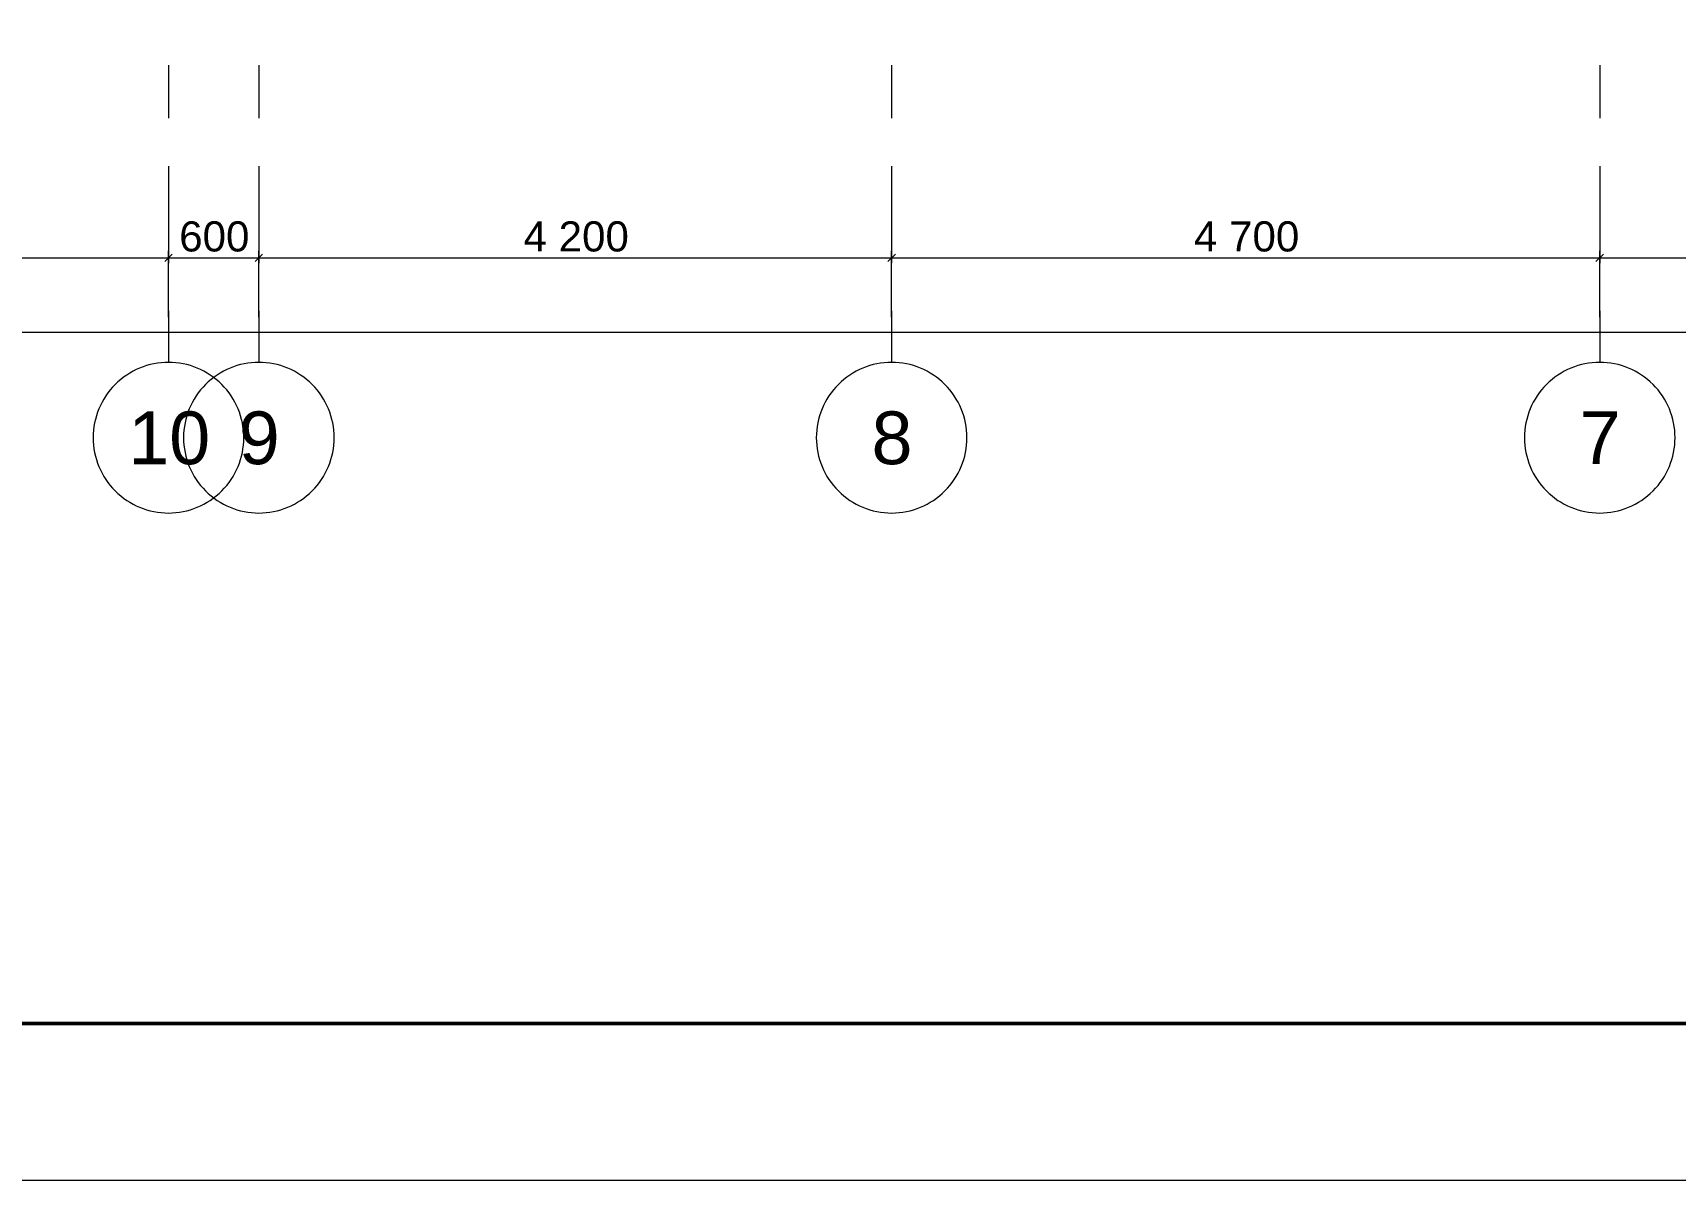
# Model space of a CAD drawing. Header units: millimetres. Extents: x 1499747 to 4230374, y -28481 to 441852.
# Drawn here: x 4034842 to 4045743, y 351399 to 359016 of the extents above; entities that cross this region are included whole.
import ezdxf
from ezdxf.enums import TextEntityAlignment as Align

# ---------------------------------------------------------------- set-up
doc = ezdxf.new("R2010")
doc.units = ezdxf.units.MM
doc.header["$MEASUREMENT"] = 0
doc.layers.add('Чертеж и Рисунок', color=7, linetype='Continuous')
doc.styles.add('РЎР“Р•РќР•Р\xa0Р\x98Р\xa0_РЎРўР\x98Р›Р¬_2', font='')
doc.styles.add('СПДС', font='isocpeur.ttf', dxfattribs={"width": 0.9})
doc.styles.get('РЎР“Р•РќР•Р\xa0Р\x98Р\xa0_РЎРўР\x98Р›Р¬_2').set_extended_font_data('GOST Common', italic=True)

# ---------------------------------------------------------------- blocks, each defined once
blk = doc.blocks.new('*U32')
at = {"lineweight": 0}
blk.add_lwpolyline([(-415, -5), (5, -5), (5, 292), (-415, 292)], close=True, dxfattribs=at)
at = {"color": 0, "linetype": 'Continuous', "lineweight": 50}
blk.add_lwpolyline([(-395, 287), (0, 287), (0, 0), (-395, 0)], close=True, dxfattribs=at)
at = {"style": 'СПДС'}
for tag, p in [('ШИФР_ПРОЕКТА_ЛИСТ2', (-65, 7.5)), ('ЛИСТ_второй', (-5, 5))]:
    blk.add_attdef(tag, text='', height=2.5, dxfattribs=at).set_placement(p, align=Align.MIDDLE_CENTER)

msp = doc.modelspace()

# ---------------------------------------------------------------- linework, layer by layer
at = {"layer": 'Чертеж и Рисунок', "color": 8, "linetype": 'Continuous', "lineweight": 15}
for points in [[(4035741.9451, 358802.04858), (4035741.9451, 358449.24804)], [(4036341.94601, 358802.04858), (4036341.94601, 358449.24804)], [(4040541.95243, 358802.04858), (4040541.95243, 358449.24804)], [(4045241.95961, 358802.04858), (4045241.95961, 358449.24804)], [(4035741.9451, 358131.74756), (4035741.9451, 357828.34709)], [(4036341.94601, 358131.74756), (4036341.94601, 357828.34709)], [(4040541.95243, 358131.74756), (4040541.95243, 357828.34709)], [(4045241.95961, 358131.74756), (4045241.95961, 357828.34709)], [(4035741.9451, 357828.34709), (4035741.9451, 357487.14657)], [(4036341.94601, 357828.34709), (4036341.94601, 357487.14657)], [(4040541.95243, 357828.34709), (4040541.95243, 357487.14657)], [(4045241.95961, 357828.34709), (4045241.95961, 357487.14657)], [(4035741.9451, 357169.64609), (4035741.9451, 356828.34557)], [(4036341.94601, 357169.64609), (4036341.94601, 356828.34557)], [(4040541.95243, 357169.64609), (4040541.95243, 356828.34557)], [(4045241.95961, 357169.64609), (4045241.95961, 356828.34557)]]:
    msp.add_lwpolyline(points, dxfattribs=at)
at = {"layer": 'Чертеж и Рисунок', "color": 7, "linetype": 'Continuous', "lineweight": 5}
for points in [[(4035766.94513, 357547.54666), (4035716.94506, 357497.54659)], [(4035741.9451, 357128.34602), (4035741.9451, 357569.4467)], [(4036366.94605, 357547.54666), (4036316.94597, 357497.54659)], [(4036341.94601, 357128.34602), (4036341.94601, 357569.4467)], [(4040566.95247, 357547.54666), (4040516.95239, 357497.54659)], [(4040541.95243, 357128.34602), (4040541.95243, 357569.4467)], [(4045266.95965, 357547.54666), (4045216.95957, 357497.54659)], [(4045241.95961, 357128.34602), (4045241.95961, 357569.4467)], [(4031041.93792, 357522.54663), (4035741.9451, 357522.54663)], [(4035741.9451, 357522.54663), (4036341.94601, 357522.54663)], [(4036341.94601, 357522.54663), (4040541.95243, 357522.54663)], [(4040541.95243, 357522.54663), (4045241.95961, 357522.54663)], [(4045241.95961, 357522.54663), (4049941.96679, 357522.54663)], [(4021641.89355, 357029.04587), (4073442.00269, 357029.04587)]]:
    msp.add_lwpolyline(points, dxfattribs=at)
at = {"layer": 'Чертеж и Рисунок', "color": 8, "linetype": 'Continuous', "lineweight": 15}
for points in [[(4036241.94586, 356328.3448, 0.4142135624), (4035741.9451, 356828.34557, 0.4142135624), (4035241.94433, 356328.3448, 0.4142135624), (4035741.9451, 355828.34404, 0.4142135624)], [(4036841.94678, 356328.3448, 0.4142135624), (4036341.94601, 356828.34557, 0.4142135624), (4035841.94525, 356328.3448, 0.4142135624), (4036341.94601, 355828.34404, 0.4142135624)], [(4041041.95319, 356328.3448, 0.4142135624), (4040541.95243, 356828.34557, 0.4142135624), (4040041.95167, 356328.3448, 0.4142135624), (4040541.95243, 355828.34404, 0.4142135624)], [(4045741.96037, 356328.3448, 0.4142135624), (4045241.95961, 356828.34557, 0.4142135624), (4044741.95885, 356328.3448, 0.4142135624), (4045241.95961, 355828.34404, 0.4142135624)]]:
    msp.add_lwpolyline(points, format="xyb", close=True, dxfattribs=at)

# ---------------------------------------------------------------- block references
at = {"lineweight": 0, "xscale": 207.9448740141517, "yscale": 207.9448740141517, "zscale": 207.9448740141517}
msp.add_blockref('*U32', (4086956.71919, 352439.18272), dxfattribs=at)

# ---------------------------------------------------------------- texts
at = {"layer": 'Чертеж и Рисунок', "color": 7, "linetype": 'Continuous', "lineweight": 15, "char_height": 200.0004799, "attachment_point": 7, "style": 'РЎР“Р•РќР•Р\xa0Р\x98Р\xa0_РЎРўР\x98Р›Р¬_2'}
for s, insert in [('\\A1;{\\pql;\\fArial|b0|i0|c204|p0;\\W1.000000;600}', (4035813.09993, 357561.78329)), ('\\A1;{\\pql;\\fArial|b0|i0|c204|p0;\\W1.000000;4 200}', (4038098.75811, 357561.78329)), ('\\A1;{\\pql;\\fArial|b0|i0|c204|p0;\\W1.000000;4 700}', (4042548.74698, 357561.78329))]:
    msp.add_mtext(s, dxfattribs=dict(at, insert=insert))
at = {"layer": 'Чертеж и Рисунок', "color": 8, "linetype": 'Continuous', "lineweight": 15, "char_height": 350.0007754, "attachment_point": 7, "style": 'РЎР“Р•РќР•Р\xa0Р\x98Р\xa0_РЎРўР\x98Р›Р¬_2'}
for s, insert in [('\\A1;{\\pql;\\fArial|b0|i0|c204|p0;\\W1.000000;10}', (4035474.95997, 356147.45532)), ('\\A1;{\\pql;\\fArial|b0|i0|c204|p0;\\W1.000000;9}', (4036208.46067, 356147.45532)), ('\\A1;{\\pql;\\fArial|b0|i0|c204|p0;\\W1.000000;8}', (4040408.46306, 356147.45532)), ('\\A1;{\\pql;\\fArial|b0|i0|c204|p0;\\W1.000000;7}', (4045108.46541, 356153.31471))]:
    msp.add_mtext(s, dxfattribs=dict(at, insert=insert))

doc.saveas('drawing.dxf')
